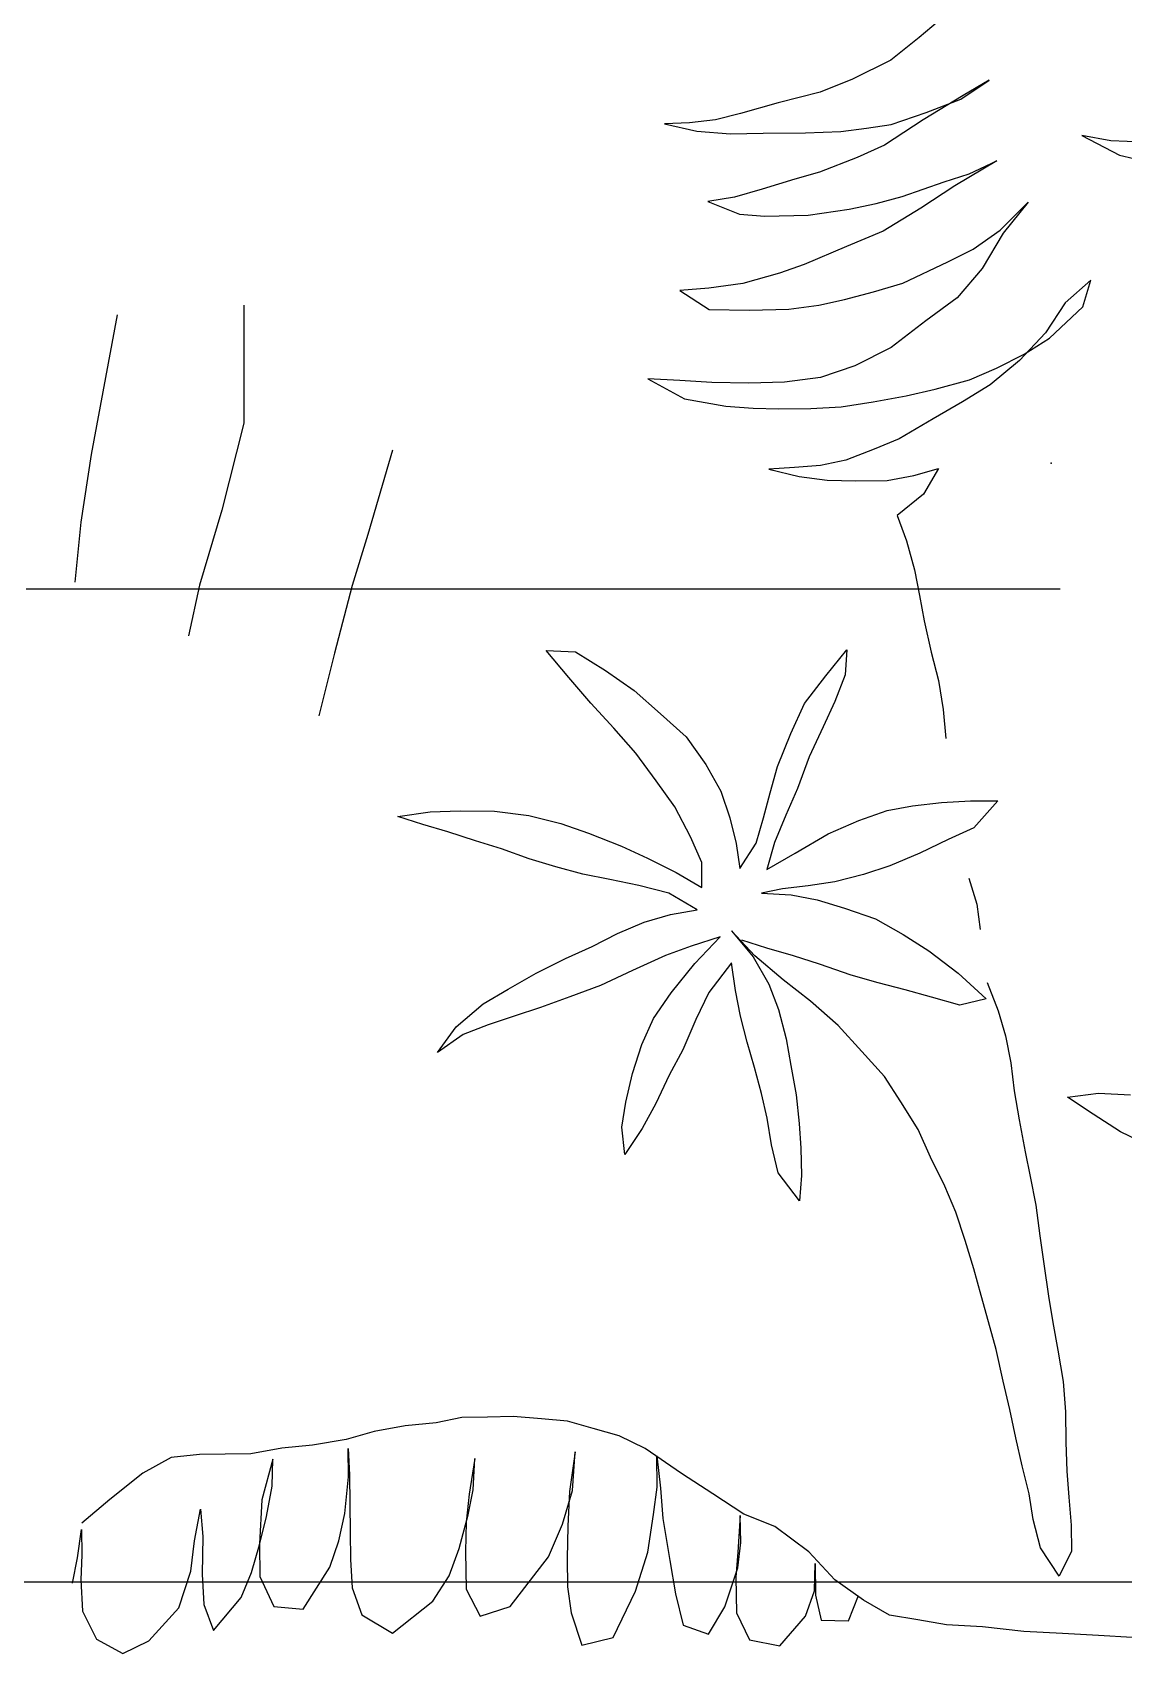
# Model space of a CAD drawing. Header units: metres. Extents: x -58 to 722, y -1100 to 345.
# Drawn here: x 197.2434 to 197.4413, y -489.2776 to -488.9837 of the extents above; entities that cross this region are included whole.
import ezdxf
from ezdxf.enums import TextEntityAlignment as Align

# ---------------------------------------------------------------- set-up
doc = ezdxf.new("R2010")
doc.units = ezdxf.units.M
doc.header["$MEASUREMENT"] = 0
doc.linetypes.add('HIDDEN2', pattern=[0.1875, 0.125, -0.0625])
doc.layers.get('0').update_dxf_attribs({"color": 255})
for name, color, linetype in [('A-INDICADORES', 149, 'Continuous'), ('A-TEXTOS', 131, 'Continuous'), ('FSR_ARQ_005VEGETACION', 64, 'Continuous'), ('FSR_ARQ_007PROYECCIONES', 200, 'HIDDEN2'), ('FSR_ARQ_018HATCH', 252, 'Continuous')]:
    doc.layers.add(name, color=color, linetype=linetype)
doc.styles.add('ESPACIOS', font='GOTHIC.TTF')

# ---------------------------------------------------------------- blocks, each defined once
blk = doc.blocks.new('ARP-NPT')
blk.add_point((-0.125, -0.125))
at = {"layer": 'A-TEXTOS', "style": 'ESPACIOS'}
blk.add_attdef('N.P.T.', text='', height=0.09, dxfattribs=at).set_placement((0.47409, 0.02277), align=Align.CENTER)
blk = doc.blocks.new('arbustos 01')
at = {"layer": 'FSR_ARQ_005VEGETACION', "color": 103}
for p, q in [((188.50178, -31.76836), (188.4967, -31.77261)), ((188.4967, -31.77261), (188.49102, -31.77723)), ((188.49102, -31.77723), (188.4833, -31.78104)), ((188.4833, -31.78104), (188.47676, -31.78364)), ((188.50511, -31.78505), (188.5108, -31.78126)), ((188.5108, -31.78126), (188.50558, -31.78432)), ((188.47676, -31.78364), (188.46831, -31.78579)), ((188.50558, -31.78432), (188.49752, -31.78922)), ((188.4981, -31.78777), (188.50511, -31.78505)), ((188.46068, -31.78792), (188.45568, -31.78919)), ((188.46831, -31.78579), (188.46068, -31.78792)), ((188.49108, -31.79014), (188.4981, -31.78777)), ((188.45043, -31.78985), (188.44541, -31.79004)), ((188.44541, -31.79004), (188.45189, -31.79151)), ((188.45568, -31.78919), (188.45043, -31.78985)), ((188.45189, -31.79151), (188.45871, -31.79201)), ((188.47377, -31.79181), (188.48094, -31.79159)), ((188.48094, -31.79159), (188.48607, -31.79092)), ((188.48607, -31.79092), (188.49108, -31.79014)), ((188.49752, -31.78922), (188.4897, -31.79434)), ((188.45871, -31.79201), (188.46528, -31.79192)), ((188.46528, -31.79192), (188.47377, -31.79181)), ((188.4897, -31.79434), (188.48423, -31.79681)), ((188.53535, -31.79348), (188.52948, -31.79237)), ((188.52948, -31.79237), (188.53706, -31.79633)), ((188.54193, -31.79375), (188.53535, -31.79348)), ((188.48423, -31.79681), (188.47662, -31.79978)), ((188.51234, -31.7975), (188.50392, -31.80252)), ((188.50675, -31.80009), (188.51234, -31.7975)), ((188.53706, -31.79633), (188.54282, -31.79769)), ((188.47162, -31.80116), (188.46507, -31.80316)), ((188.47662, -31.79978), (188.47162, -31.80116)), ((188.50175, -31.80171), (188.50675, -31.80009)), ((188.46507, -31.80316), (188.45948, -31.80479)), ((188.49331, -31.80469), (188.50175, -31.80171)), ((188.50392, -31.80252), (188.49704, -31.80703)), ((188.45948, -31.80479), (188.45411, -31.8057)), ((188.45411, -31.8057), (188.46048, -31.80825)), ((188.47435, -31.80842), (188.48258, -31.80723)), ((188.48258, -31.80723), (188.48807, -31.80608)), ((188.48807, -31.80608), (188.49331, -31.80469)), ((188.49704, -31.80703), (188.48946, -31.81168)), ((188.513, -31.81148), (188.51866, -31.80578)), ((188.51866, -31.80578), (188.51361, -31.81207)), ((188.46048, -31.80825), (188.46563, -31.80866)), ((188.46563, -31.80866), (188.47435, -31.80842)), ((188.48946, -31.81168), (188.48209, -31.81477)), ((188.50756, -31.81526), (188.513, -31.81148)), ((188.51361, -31.81207), (188.5094, -31.81918)), ((188.48209, -31.81477), (188.47353, -31.81835)), ((188.50245, -31.81784), (188.50756, -31.81526)), ((188.46853, -31.82009), (188.46115, -31.82222)), ((188.47353, -31.81835), (188.46853, -31.82009)), ((188.49342, -31.82214), (188.50245, -31.81784)), ((188.5094, -31.81918), (188.50434, -31.8251)), ((188.45435, -31.82315), (188.4485, -31.82359)), ((188.4485, -31.82359), (188.45441, -31.82746)), ((188.46115, -31.82222), (188.45435, -31.82315)), ((188.48163, -31.82541), (188.48747, -31.8239)), ((188.48747, -31.8239), (188.49342, -31.82214)), ((188.53131, -31.82151), (188.52611, -31.82612)), ((188.52971, -31.82691), (188.53131, -31.82151)), ((188.45441, -31.82746), (188.46254, -31.82758)), ((188.46254, -31.82758), (188.47042, -31.82736)), ((188.47042, -31.82736), (188.47651, -31.82656)), ((188.47651, -31.82656), (188.48163, -31.82541)), ((188.50434, -31.8251), (188.49807, -31.82973)), ((188.52611, -31.82612), (188.52213, -31.83215)), ((188.52298, -31.83322), (188.52971, -31.82691)), ((188.49807, -31.82973), (188.49109, -31.83509)), ((188.52213, -31.83215), (188.51695, -31.83772)), ((188.51788, -31.8364), (188.52298, -31.83322)), ((188.49109, -31.83509), (188.48373, -31.83877)), ((188.5123, -31.83922), (188.51788, -31.8364)), ((188.48373, -31.83877), (188.47683, -31.84114)), ((188.50684, -31.84157), (188.5123, -31.83922)), ((188.51695, -31.83772), (188.51103, -31.84259)), ((188.4485, -31.84176), (188.44204, -31.84137)), ((188.44204, -31.84137), (188.44939, -31.84545)), ((188.45496, -31.84215), (188.4485, -31.84176)), ((188.46238, -31.84229), (188.45496, -31.84215)), ((188.46955, -31.84207), (188.46238, -31.84229)), ((188.47683, -31.84114), (188.46955, -31.84207)), ((188.49409, -31.84485), (188.49993, -31.84345)), ((188.49993, -31.84345), (188.50684, -31.84157)), ((188.51103, -31.84259), (188.50546, -31.84601)), ((188.44939, -31.84545), (188.45778, -31.8469)), ((188.45778, -31.8469), (188.46328, -31.8473)), ((188.47488, -31.84738), (188.48097, -31.84706)), ((188.48097, -31.84706), (188.48741, -31.84601)), ((188.48741, -31.84601), (188.49409, -31.84485)), ((188.46328, -31.8473), (188.46843, -31.84747)), ((188.46843, -31.84747), (188.47488, -31.84738))]:
    blk.add_line(p, q, dxfattribs=at)
at = {"layer": 'FSR_ARQ_005VEGETACION', "color": 104}
for p, q in [((188.36064, -31.82655), (188.36066, -31.85034)), ((188.33511, -31.82851), (188.3299, -31.85665)), ((188.50546, -31.84601), (188.49953, -31.84944)), ((188.36066, -31.85034), (188.35621, -31.86787)), ((188.49953, -31.84944), (188.49265, -31.85347)), ((188.49265, -31.85347), (188.48766, -31.85557)), ((188.3299, -31.85665), (188.32778, -31.87025)), ((188.39058, -31.85579), (188.38562, -31.87276)), ((188.48766, -31.85557), (188.48195, -31.8578)), ((188.47157, -31.85926), (188.46644, -31.85957)), ((188.46644, -31.85957), (188.47255, -31.86104)), ((188.47683, -31.85883), (188.47157, -31.85926)), ((188.48195, -31.8578), (188.47683, -31.85883)), ((188.49562, -31.86085), (188.50063, -31.85946)), ((188.50063, -31.85946), (188.49759, -31.86464)), ((188.47255, -31.86104), (188.47818, -31.8618)), ((188.47818, -31.8618), (188.48392, -31.86196)), ((188.48392, -31.86196), (188.49026, -31.86187)), ((188.49026, -31.86187), (188.49562, -31.86085)), ((188.49759, -31.86464), (188.49227, -31.8689)), ((188.35621, -31.86787), (188.3517, -31.88299)), ((188.49227, -31.8689), (188.49413, -31.87406)), ((188.32778, -31.87025), (188.32659, -31.88238)), ((188.38562, -31.87276), (188.38246, -31.883)), ((188.49413, -31.87406), (188.49576, -31.8799)), ((188.3517, -31.88299), (188.3495, -31.8932)), ((188.38246, -31.883), (188.37889, -31.89664)), ((188.49576, -31.8799), (188.49679, -31.88503)), ((188.49679, -31.88503), (188.49769, -31.89015)), ((188.49769, -31.89015), (188.4991, -31.89647)), ((188.47787, -31.90125), (188.48214, -31.89599)), ((188.48214, -31.89599), (188.48177, -31.90101)), ((188.37889, -31.89664), (188.37578, -31.9093)), ((188.42612, -31.90158), (188.42158, -31.89613)), ((188.42158, -31.89613), (188.42748, -31.89642)), ((188.42748, -31.89642), (188.43348, -31.90018)), ((188.4991, -31.89647), (188.50061, -31.90219)), ((188.43053, -31.90673), (188.42612, -31.90158)), ((188.43348, -31.90018), (188.4393, -31.90419)), ((188.47361, -31.90682), (188.47787, -31.90125)), ((188.48177, -31.90101), (188.47974, -31.90637)), ((188.50061, -31.90219), (188.50152, -31.90803)), ((188.4393, -31.90419), (188.44457, -31.90889)), ((188.43518, -31.91175), (188.43053, -31.90673)), ((188.44457, -31.90889), (188.44977, -31.91353)), ((188.47084, -31.91287), (188.47361, -31.90682)), ((188.47974, -31.90637), (188.47733, -31.91148)), ((188.50152, -31.90803), (188.50208, -31.91388)), ((188.43959, -31.91683), (188.43518, -31.91175)), ((188.47733, -31.91148), (188.47456, -31.91753)), ((188.44977, -31.91353), (188.45375, -31.91912)), ((188.46814, -31.91948), (188.47084, -31.91287)), ((188.4437, -31.92235), (188.43959, -31.91683)), ((188.47456, -31.91753), (188.47217, -31.92389)), ((188.45375, -31.91912), (188.45674, -31.92447)), ((188.46666, -31.92477), (188.46814, -31.91948)), ((188.44749, -31.92763), (188.4437, -31.92235)), ((188.45674, -31.92447), (188.45855, -31.92984)), ((188.46537, -31.92981), (188.46666, -31.92477)), ((188.47217, -31.92389), (188.46982, -31.92931)), ((188.39167, -31.92957), (188.39816, -31.92861)), ((188.39816, -31.92861), (188.40423, -31.92841)), ((188.40423, -31.92841), (188.41112, -31.9285)), ((188.41112, -31.9285), (188.41807, -31.92939)), ((188.45061, -31.93366), (188.44749, -31.92763)), ((188.48453, -31.93035), (188.49026, -31.92835)), ((188.49026, -31.92835), (188.49539, -31.92742)), ((188.49539, -31.92742), (188.50121, -31.92672)), ((188.50121, -31.92672), (188.50703, -31.92639)), ((188.50703, -31.92639), (188.51255, -31.92638)), ((188.51255, -31.92638), (188.50773, -31.93183)), ((188.39671, -31.93117), (188.39167, -31.92957)), ((188.40175, -31.93265), (188.39671, -31.93117)), ((188.41807, -31.92939), (188.42448, -31.93098)), ((188.42448, -31.93098), (188.43008, -31.93289)), ((188.45855, -31.92984), (188.45986, -31.93503)), ((188.46389, -31.93491), (188.46537, -31.92981)), ((188.46982, -31.92931), (188.46754, -31.9348)), ((188.47836, -31.93304), (188.48453, -31.93035)), ((188.50773, -31.93183), (188.50255, -31.9342)), ((188.40729, -31.93444), (188.40175, -31.93265)), ((188.41252, -31.9361), (188.40729, -31.93444)), ((188.43008, -31.93289), (188.43675, -31.93553)), ((188.45291, -31.93884), (188.45061, -31.93366)), ((188.45986, -31.93503), (188.46055, -31.94004)), ((188.46055, -31.94004), (188.46389, -31.93491)), ((188.46754, -31.9348), (188.466, -31.94027)), ((188.47172, -31.93697), (188.47836, -31.93304)), ((188.50255, -31.9342), (188.49682, -31.93694)), ((188.41813, -31.93807), (188.41252, -31.9361)), ((188.42348, -31.93973), (188.41813, -31.93807)), ((188.43675, -31.93553), (188.44199, -31.93793)), ((188.44199, -31.93793), (188.44773, -31.94083)), ((188.466, -31.94027), (188.47172, -31.93697)), ((188.49682, -31.93694), (188.49079, -31.9395)), ((188.42895, -31.94115), (188.42348, -31.93973)), ((188.43436, -31.94225), (188.42895, -31.94115)), ((188.44773, -31.94083), (188.45291, -31.94386)), ((188.45291, -31.94386), (188.45291, -31.93884)), ((188.48548, -31.94125), (188.47973, -31.94269)), ((188.49079, -31.9395), (188.48548, -31.94125)), ((188.4402, -31.94347), (188.43436, -31.94225)), ((188.4463, -31.945), (188.4402, -31.94347)), ((188.45198, -31.94833), (188.4463, -31.945)), ((188.46916, -31.94413), (188.46495, -31.945)), ((188.46495, -31.945), (188.47091, -31.94535)), ((188.47435, -31.94351), (188.46916, -31.94413)), ((188.47973, -31.94269), (188.47435, -31.94351)), ((188.50672, -31.94198), (188.50835, -31.94722)), ((188.4466, -31.94928), (188.45198, -31.94833)), ((188.47091, -31.94535), (188.47613, -31.94633)), ((188.47613, -31.94633), (188.48167, -31.94806)), ((188.48167, -31.94806), (188.48789, -31.9502)), ((188.50835, -31.94722), (188.50901, -31.95235)), ((188.43593, -31.95314), (188.44129, -31.95083)), ((188.44129, -31.95083), (188.4466, -31.94928)), ((188.48789, -31.9502), (188.49345, -31.95335)), ((188.43082, -31.95575), (188.43593, -31.95314)), ((188.45664, -31.95379), (188.45078, -31.95566)), ((188.45151, -31.95919), (188.45664, -31.95379)), ((188.46357, -31.9576), (188.45892, -31.95258)), ((188.45892, -31.95258), (188.46327, -31.95785)), ((188.46603, -31.95608), (188.46099, -31.95447)), ((188.49345, -31.95335), (188.49864, -31.95663)), ((188.42546, -31.95818), (188.43082, -31.95575)), ((188.4456, -31.95759), (188.43895, -31.9606)), ((188.45078, -31.95566), (188.4456, -31.95759)), ((188.46327, -31.95785), (188.46644, -31.96332)), ((188.46928, -31.96248), (188.46357, -31.9576)), ((188.47138, -31.95762), (188.46603, -31.95608)), ((188.47661, -31.95934), (188.47138, -31.95762)), ((188.49864, -31.95663), (188.50453, -31.96113)), ((188.4139, -31.96435), (188.41955, -31.96111)), ((188.41955, -31.96111), (188.42546, -31.95818)), ((188.43895, -31.9606), (188.43248, -31.9636)), ((188.44676, -31.96508), (188.45151, -31.95919)), ((188.45888, -31.95903), (188.45432, -31.96504)), ((188.4597, -31.96459), (188.45888, -31.95903)), ((188.48303, -31.96155), (188.47661, -31.95934)), ((188.50453, -31.96113), (188.51018, -31.96632)), ((188.40885, -31.96733), (188.4139, -31.96435)), ((188.43248, -31.9636), (188.42631, -31.96591)), ((188.4607, -31.96978), (188.4597, -31.96459)), ((188.46644, -31.96332), (188.46837, -31.96844)), ((188.47479, -31.96674), (188.46928, -31.96248)), ((188.48844, -31.96309), (188.48303, -31.96155)), ((188.49385, -31.9645), (188.48844, -31.96309)), ((188.4992, -31.96598), (188.49385, -31.9645)), ((188.5104, -31.96302), (188.51263, -31.96873)), ((188.4034, -31.97193), (188.40885, -31.96733)), ((188.42631, -31.96591), (188.42039, -31.96804)), ((188.44317, -31.97027), (188.44676, -31.96508)), ((188.45432, -31.96504), (188.45172, -31.97046)), ((188.48038, -31.97163), (188.47479, -31.96674)), ((188.50493, -31.96757), (188.4992, -31.96598)), ((188.51018, -31.96632), (188.50493, -31.96757)), ((188.41509, -31.96978), (188.4099, -31.97153)), ((188.42039, -31.96804), (188.41509, -31.96978)), ((188.44082, -31.97551), (188.44317, -31.97027)), ((188.45172, -31.97046), (188.44908, -31.97657)), ((188.46208, -31.97503), (188.4607, -31.96978)), ((188.46837, -31.96844), (188.46988, -31.97437)), ((188.51263, -31.96873), (188.51413, -31.97373)), ((188.39963, -31.97712), (188.4034, -31.97193)), ((188.40485, -31.97346), (188.39963, -31.97712)), ((188.4099, -31.97153), (188.40485, -31.97346)), ((188.46988, -31.97437), (188.47082, -31.97969)), ((188.48516, -31.97689), (188.48038, -31.97163)), ((188.51413, -31.97373), (188.51516, -31.97921)), ((188.43892, -31.9813), (188.44082, -31.97551)), ((188.44908, -31.97657), (188.44636, -31.98169)), ((188.46351, -31.9801), (188.46208, -31.97503)), ((188.48969, -31.98197), (188.48516, -31.97689)), ((188.46494, -31.98535), (188.46351, -31.9801)), ((188.47082, -31.97969), (188.47189, -31.98562)), ((188.51516, -31.97921), (188.51584, -31.98482)), ((188.43757, -31.98714), (188.43892, -31.9813)), ((188.44636, -31.98169), (188.44365, -31.98737)), ((188.49304, -31.98707), (188.48969, -31.98197)), ((188.43683, -31.99217), (188.43757, -31.98714)), ((188.44365, -31.98737), (188.44087, -31.99243)), ((188.46606, -31.99035), (188.46494, -31.98535)), ((188.47189, -31.98562), (188.47252, -31.99138)), ((188.49653, -31.9926), (188.49304, -31.98707)), ((188.51584, -31.98482), (188.51687, -31.99067)), ((188.52662, -31.98612), (188.53281, -31.98529)), ((188.53175, -31.98952), (188.52662, -31.98612)), ((188.53281, -31.98529), (188.53926, -31.98564)), ((188.46694, -31.99573), (188.46606, -31.99035)), ((188.51687, -31.99067), (188.51803, -31.9971)), ((188.53725, -31.9931), (188.53175, -31.98952)), ((188.4374, -31.99762), (188.43683, -31.99217)), ((188.44087, -31.99243), (188.4374, -31.99762)), ((188.47252, -31.99138), (188.47284, -31.9964)), ((188.49902, -31.99821), (188.49653, -31.9926)), ((188.54299, -31.99581), (188.53725, -31.9931)), ((188.46832, -32.00135), (188.46694, -31.99573)), ((188.47284, -31.9964), (188.47298, -32.00185)), ((188.51803, -31.9971), (188.51906, -32.00211)), ((188.50189, -32.00406), (188.49902, -31.99821)), ((188.47261, -32.007), (188.46832, -32.00135)), ((188.47298, -32.00185), (188.47261, -32.007)), ((188.51906, -32.00211), (188.52021, -32.00783)), ((188.50407, -32.00924), (188.50189, -32.00406)), ((188.506, -32.01497), (188.50407, -32.00924)), ((188.52021, -32.00783), (188.52101, -32.01404)), ((188.50769, -32.02071), (188.506, -32.01497)), ((188.52101, -32.01404), (188.52181, -32.01965)), ((188.52181, -32.01965), (188.52273, -32.02621)), ((188.50919, -32.02602), (188.50769, -32.02071)), ((188.51069, -32.03133), (188.50919, -32.02602)), ((188.52273, -32.02621), (188.52364, -32.03146)), ((188.51219, -32.03695), (188.51069, -32.03133)), ((188.52364, -32.03146), (188.52467, -32.03706)), ((188.51364, -32.04332), (188.51219, -32.03695)), ((188.52467, -32.03706), (188.52572, -32.04338)), ((188.51496, -32.049), (188.51364, -32.04332)), ((188.52572, -32.04338), (188.52616, -32.04947)), ((188.51615, -32.05475), (188.51496, -32.049)), ((188.52616, -32.04947), (188.52624, -32.05557)), ((188.39313, -32.05232), (188.38692, -32.05344)), ((188.39936, -32.05171), (188.39313, -32.05232)), ((188.40453, -32.05061), (188.39936, -32.05171)), ((188.40972, -32.05054), (188.40453, -32.05061)), ((188.41491, -32.05046), (188.40972, -32.05054)), ((188.42063, -32.05091), (188.41491, -32.05046)), ((188.42583, -32.05135), (188.42063, -32.05091)), ((188.43104, -32.05284), (188.42583, -32.05135)), ((188.43625, -32.05433), (188.43104, -32.05284)), ((188.38123, -32.05507), (188.3745, -32.0562)), ((188.38692, -32.05344), (188.38123, -32.05507)), ((188.44147, -32.05685), (188.43625, -32.05433)), ((188.51747, -32.06037), (188.51615, -32.05475)), ((188.52624, -32.05557), (188.52644, -32.06142)), ((188.34598, -32.05867), (188.34031, -32.06186)), ((188.35168, -32.05807), (188.34598, -32.05867)), ((188.35687, -32.058), (188.35168, -32.05807)), ((188.36206, -32.05793), (188.35687, -32.058)), ((188.36828, -32.05681), (188.36206, -32.05793)), ((188.36649, -32.05899), (188.36429, -32.06724)), ((188.36636, -32.06447), (188.36649, -32.05899)), ((188.3745, -32.0562), (188.36828, -32.05681)), ((188.38172, -32.06258), (188.38164, -32.05689)), ((188.38164, -32.05689), (188.38193, -32.06215)), ((188.40718, -32.05886), (188.40601, -32.06604)), ((188.40684, -32.06519), (188.40718, -32.05886)), ((188.4274, -32.05753), (188.42624, -32.06556)), ((188.42687, -32.06534), (188.4274, -32.05753)), ((188.44881, -32.06194), (188.44147, -32.05685)), ((188.44394, -32.06468), (188.44385, -32.05836)), ((188.44385, -32.05836), (188.44457, -32.06489)), ((188.34031, -32.06186), (188.33364, -32.06714)), ((188.38098, -32.06997), (188.38172, -32.06258)), ((188.38193, -32.06215), (188.38201, -32.06805)), ((188.4551, -32.06601), (188.44881, -32.06194)), ((188.51884, -32.06599), (188.51747, -32.06037)), ((188.52644, -32.06142), (188.52687, -32.06668)), ((188.36518, -32.0706), (188.36636, -32.06447)), ((188.40586, -32.07026), (188.40684, -32.06519)), ((188.42486, -32.07211), (188.42687, -32.06534)), ((188.42624, -32.06556), (188.42592, -32.07252)), ((188.44317, -32.07018), (188.44394, -32.06468)), ((188.44457, -32.06489), (188.44508, -32.07099)), ((188.33364, -32.06714), (188.32799, -32.07189)), ((188.3507, -32.07544), (188.35188, -32.0691)), ((188.35188, -32.0691), (188.35237, -32.07457)), ((188.36429, -32.06724), (188.36378, -32.0761)), ((188.38201, -32.06805), (188.38208, -32.07375)), ((188.40601, -32.06604), (188.40546, -32.07174)), ((188.46138, -32.07008), (188.4551, -32.06601)), ((188.51966, -32.07119), (188.51884, -32.06599)), ((188.52687, -32.06668), (188.5273, -32.07229)), ((188.36378, -32.07631), (188.36518, -32.0706)), ((188.37979, -32.07546), (188.38098, -32.06997)), ((188.40405, -32.07703), (188.40586, -32.07026)), ((188.40546, -32.07174), (188.40533, -32.07765)), ((188.42199, -32.07868), (188.42486, -32.07211)), ((188.44201, -32.07778), (188.44317, -32.07018)), ((188.44508, -32.07099), (188.44646, -32.07941)), ((188.46067, -32.07036), (188.46014, -32.07774)), ((188.46074, -32.07584), (188.46067, -32.07036)), ((188.46764, -32.07259), (188.46138, -32.07008)), ((188.52116, -32.07687), (188.51966, -32.07119)), ((188.5273, -32.07229), (188.52737, -32.07755)), ((188.32713, -32.07892), (188.3279, -32.07322)), ((188.3279, -32.07322), (188.32797, -32.07827)), ((188.34994, -32.08156), (188.3507, -32.07544)), ((188.35237, -32.07457), (188.35226, -32.08216)), ((188.37796, -32.08076), (188.37979, -32.07546)), ((188.38208, -32.07375), (188.38216, -32.07923)), ((188.42592, -32.07252), (188.42579, -32.07905)), ((188.47446, -32.07769), (188.46764, -32.07259)), ((188.32615, -32.08399), (188.32713, -32.07892)), ((188.32797, -32.07827), (188.32783, -32.08334)), ((188.36217, -32.08182), (188.36378, -32.07631)), ((188.36378, -32.0761), (188.36386, -32.08264)), ((188.40202, -32.08254), (188.40405, -32.07703)), ((188.40533, -32.07765), (188.40543, -32.08523)), ((188.41433, -32.0887), (188.42199, -32.07868)), ((188.43958, -32.08561), (188.44201, -32.07778)), ((188.46014, -32.07774), (188.45978, -32.08281)), ((188.46018, -32.08091), (188.46074, -32.07584)), ((188.47973, -32.08333), (188.47446, -32.07769)), ((188.52493, -32.0826), (188.52116, -32.07687)), ((188.52737, -32.07755), (188.52493, -32.0826)), ((188.34751, -32.08897), (188.34994, -32.08156)), ((188.35226, -32.08216), (188.35256, -32.08827)), ((188.36013, -32.0869), (188.36217, -32.08182)), ((188.3726, -32.08926), (188.37796, -32.08076)), ((188.38216, -32.07923), (188.38245, -32.08491)), ((188.42579, -32.07905), (188.42587, -32.08475)), ((188.44646, -32.07941), (188.4476, -32.08614)), ((188.45755, -32.08874), (188.46018, -32.08091)), ((188.47563, -32.08555), (188.47577, -32.08006)), ((188.47577, -32.08006), (188.47585, -32.08639)), ((188.32783, -32.08334), (188.32812, -32.08966)), ((188.36386, -32.08264), (188.36669, -32.08871)), ((188.38245, -32.08491), (188.38442, -32.09037)), ((188.39872, -32.08764), (188.40202, -32.08254)), ((188.40543, -32.08523), (188.40824, -32.09068)), ((188.42587, -32.08475), (188.42657, -32.09001)), ((188.45978, -32.08281), (188.45988, -32.08998)), ((188.4855, -32.0874), (188.47973, -32.08333)), ((188.35256, -32.08827), (188.35453, -32.09351)), ((188.35453, -32.09351), (188.36013, -32.0869)), ((188.36669, -32.08871), (188.3726, -32.08926)), ((188.39058, -32.09408), (188.39872, -32.08764)), ((188.40824, -32.09068), (188.41433, -32.0887)), ((188.43507, -32.09495), (188.43958, -32.08561)), ((188.4476, -32.08614), (188.44916, -32.09244)), ((188.45425, -32.09427), (188.45755, -32.08874)), ((188.4738, -32.09063), (188.47563, -32.08555)), ((188.47585, -32.08639), (188.47698, -32.09143)), ((188.48246, -32.09157), (188.4845, -32.08648)), ((188.49073, -32.09045), (188.4855, -32.0874)), ((188.32812, -32.08966), (188.33094, -32.09531)), ((188.34148, -32.09559), (188.34751, -32.08897)), ((188.38442, -32.09037), (188.39058, -32.09408)), ((188.42657, -32.09001), (188.42877, -32.09651)), ((188.45988, -32.08998), (188.46249, -32.09542)), ((188.46861, -32.0966), (188.4738, -32.09063)), ((188.47698, -32.09143), (188.48246, -32.09157)), ((188.49645, -32.09141), (188.49073, -32.09045)), ((188.50218, -32.09237), (188.49645, -32.09141)), ((188.33094, -32.09531), (188.33625, -32.09819)), ((188.42877, -32.09651), (188.43507, -32.09495)), ((188.44916, -32.09244), (188.45425, -32.09427)), ((188.50945, -32.09279), (188.50218, -32.09237)), ((188.51777, -32.09371), (188.50945, -32.09279)), ((188.52556, -32.09413), (188.51777, -32.09371)), ((188.53283, -32.09455), (188.52556, -32.09413)), ((188.53959, -32.09497), (188.53283, -32.09455)), ((188.33625, -32.09819), (188.34148, -32.09559)), ((188.46249, -32.09542), (188.46861, -32.0966))]:
    blk.add_line(p, q, dxfattribs=at)

msp = doc.modelspace()

# ---------------------------------------------------------------- linework, layer by layer
at = {"layer": 'FSR_ARQ_007PROYECCIONES', "ltscale": 1.5}
for p, q in [((193.79233, -489.08457), (216.16289, -489.08457)), ((193.79233, -489.26457), (216.16289, -489.26457))]:
    msp.add_line(p, q, dxfattribs=at)
at = {"layer": 'FSR_ARQ_018HATCH', "ltscale": 0.005}
msp.add_lwpolyline([(195.82734, -489.26457), (199.02895, -489.26457), (199.02895, -489.08457), (210.22895, -489.08457), (210.22895, -489.26457), (213.31088, -489.26457)], dxfattribs=at)

# ---------------------------------------------------------------- block references
at = {"layer": 'A-INDICADORES'}
msp.add_blockref('ARP-NPT', (197.55315, -488.93676), dxfattribs=at)
at = {"layer": 'FSR_ARQ_005VEGETACION', "xscale": 0.9, "yscale": 0.9, "zscale": 0.9}
msp.add_blockref('arbustos 01', (27.7572, -460.38923), dxfattribs=at)

doc.saveas('drawing.dxf')
